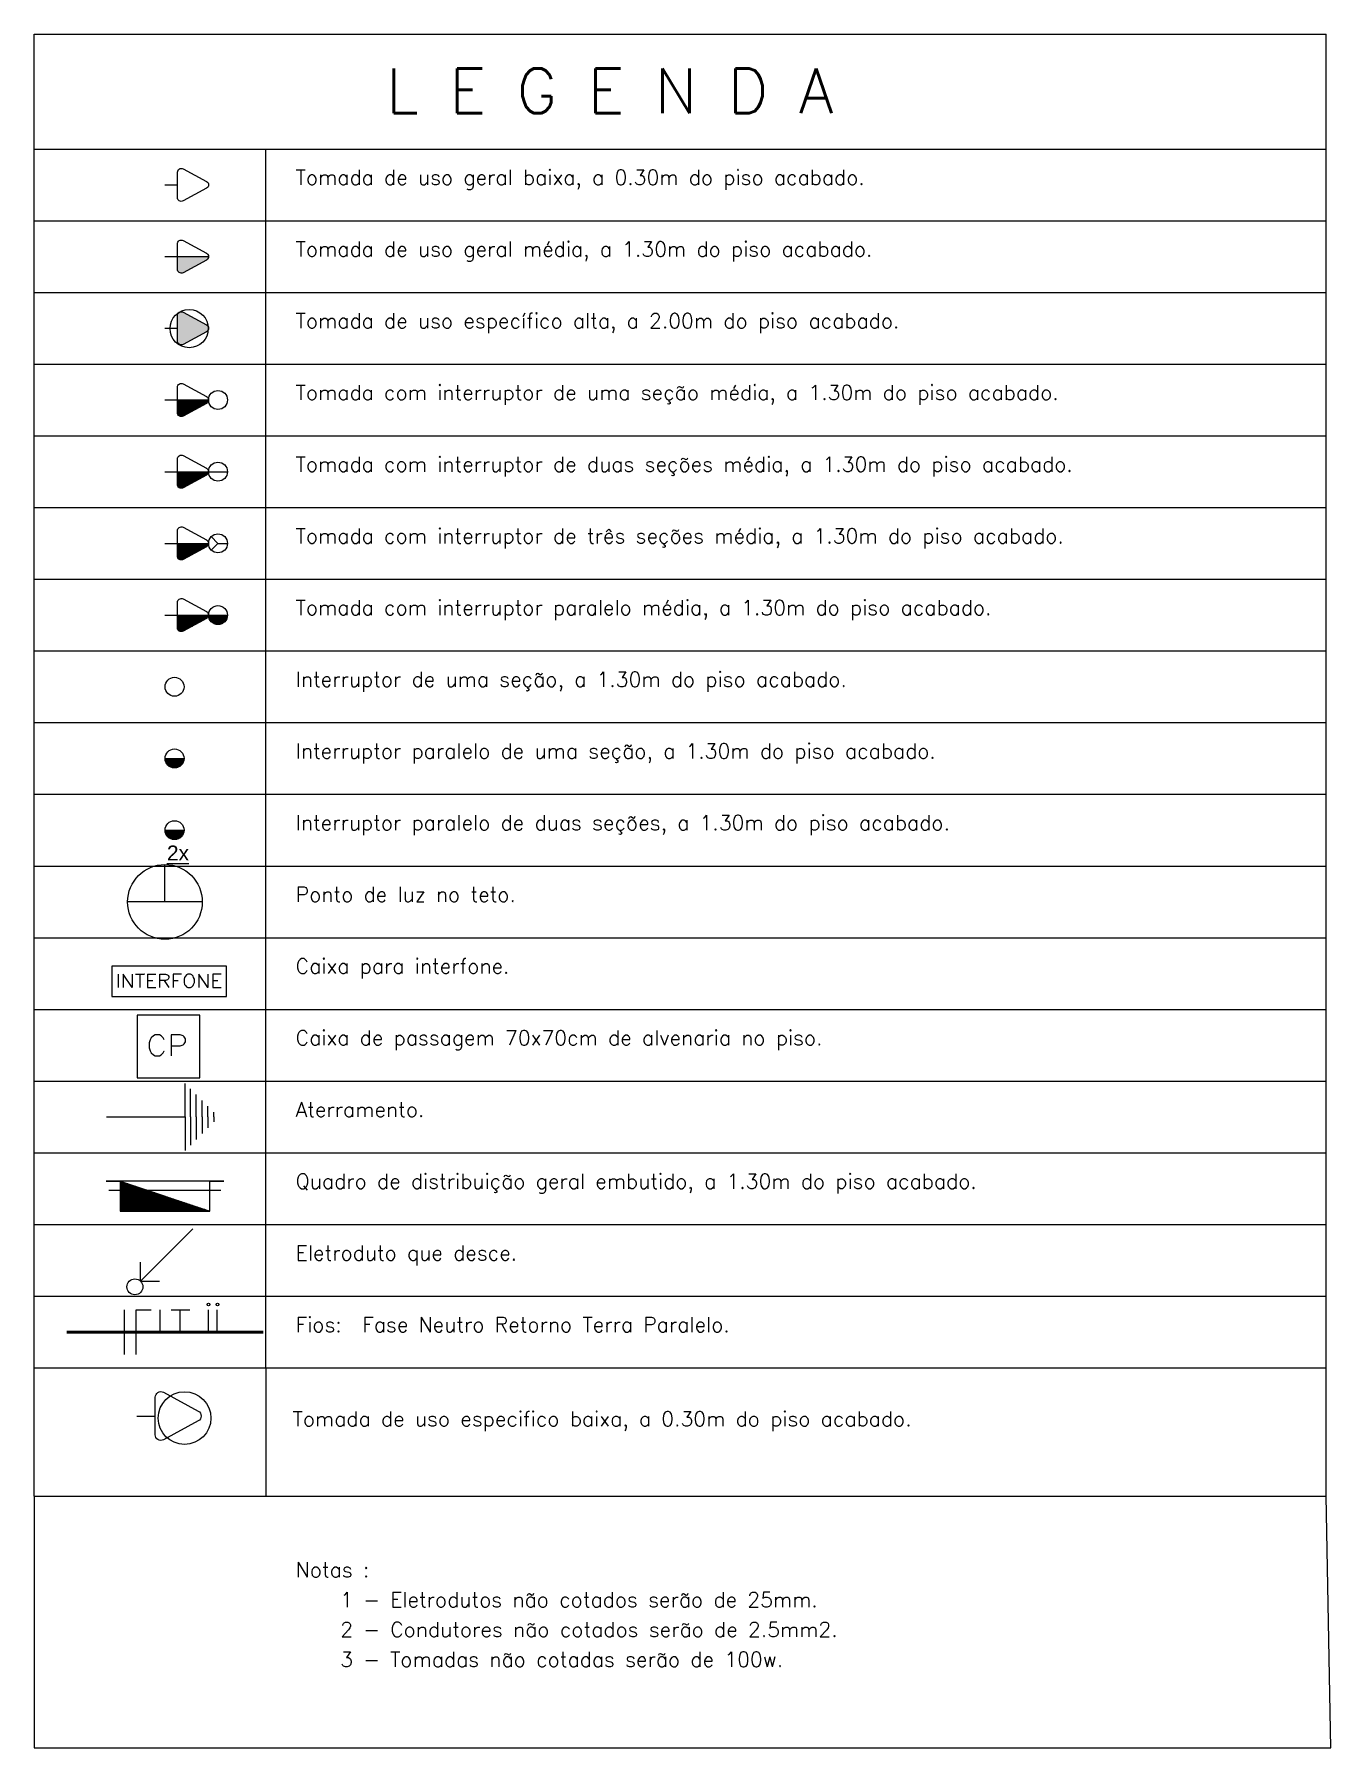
# Model space of a CAD drawing. Header units: millimetres. Extents: x -38738 to 42872, y -691 to 46851.
# Drawn here: x -38738 to -22392, y -691 to 20912 of the extents above; entities that cross this region are included whole.
import ezdxf
from ezdxf.enums import TextEntityAlignment as Align

# ---------------------------------------------------------------- set-up
doc = ezdxf.new("R2010")
doc.units = ezdxf.units.MM
for name, color, linetype in [('CARIMBO', 7, 'Continuous'), ('TXT_0', 7, 'Continuous'), ('TXT_1', 2, 'Continuous'), ('TXT_2', 3, 'Continuous')]:
    doc.layers.add(name, color=color, linetype=linetype)
doc.styles.add('ADITIVOCAD', font='ROMANS.shx')
doc.styles.get("Standard").update_dxf_attribs({"font": 'arial.ttf'})
pattern_1 = [(45, (15.832392, -4.4169956), (-0.0035355339, 0.0035355339), [])]
pattern_2 = [(45, (20.1253214, -2.4000746), (-0.0035355339, 0.0035355339), [])]

# ---------------------------------------------------------------- blocks, each defined once
blk = doc.blocks.new('ADCE_TB_2P')
blk.add_lwpolyline([(0, 0), (0.0842, 0), (0.0842, 0.0853, -0.557537), (0.1207, 0.1079), (0.2784, 0.0226, -0.595912), (0.2784, -0.0226), (0.1207, -0.1079, -0.578922), (0.0842, -0.0853), (0.0842, 0)], format="xyb")
at = {"flags": 8}
for tag, p in [('$C', (0.1994, 0.3183)), ('$A', (0.1994, -0.1817))]:
    blk.add_attdef(tag, text='', height=0.09, dxfattribs=at).set_placement(p, align=Align.MIDDLE)
blk = doc.blocks.new('ADCE_TM_2P')
blk.add_hatch(color=256).paths.add_polyline_path([(0.084, 0), (0.084, -0.087, 0.557537), (0.121, -0.108), (0.278, -0.023, 0.275364), (0.292, 0)])
blk.add_line((0.084, 0), (0.292, 0))
blk.add_lwpolyline([(0, 0), (0.084, 0), (0.084, 0.085, -0.557537), (0.121, 0.108), (0.278, 0.023, -0.595912), (0.278, -0.023), (0.121, -0.108, -0.578922), (0.084, -0.085), (0.084, 0)], format="xyb")
at = {"flags": 8}
for tag, p in [('$C', (0.199, 0.318)), ('$A', (0.199, -0.182))]:
    blk.add_attdef(tag, text='', height=0.09, dxfattribs=at).set_placement(p, align=Align.MIDDLE)
blk = doc.blocks.new('ADCE_TA_2PT')
blk.add_hatch(color=256).paths.add_polyline_path([(0.278, -0.023, 0.595912), (0.278, 0.023), (0.121, 0.108, 0.557537), (0.084, 0.085), (0.084, 0), (0.084, -0.085, 0.578922), (0.121, -0.108)])
blk.add_lwpolyline([(0, 0), (0.084, 0), (0.084, 0.085, -0.557537), (0.121, 0.108), (0.278, 0.023, -0.595912), (0.278, -0.023), (0.121, -0.108, -0.578922), (0.084, -0.085), (0.084, 0)], format="xyb")
blk.add_circle((0.162, -0.002), 0.128)
at = {"flags": 8}
for tag, p in [('$C', (0.199, 0.318)), ('$A', (0.199, -0.182))]:
    blk.add_attdef(tag, text='', height=0.09, dxfattribs=at).set_placement(p, align=Align.MIDDLE)
blk = doc.blocks.new('ADCE_TM-IT1')
h = blk.add_hatch()
h.set_pattern_fill('_U', color=256, scale=0.005, angle=45, style=0, pattern_type=0)
h.set_pattern_definition(pattern_1)
h.paths.add_polyline_path([(0.084, 0), (0.084, -0.087, 0.557537), (0.121, -0.108), (0.278, -0.023, 0.234332), (0.292, -0.004), (0.292, 0)])
blk.add_line((0.084, 0), (0.292, 0))
blk.add_lwpolyline([(0, 0), (0.084, 0), (0.084, 0.085, -0.557537), (0.121, 0.108), (0.278, 0.023, -0.595912), (0.278, -0.023), (0.121, -0.108, -0.578922), (0.084, -0.085), (0.084, 0)], format="xyb")
blk.add_circle((0.355, 0), 0.0635)
at = {"flags": 8}
for tag, p in [('$C', (0.199, 0.318)), ('$B', (0.399, 0.159)), ('$A', (0.199, -0.182))]:
    blk.add_attdef(tag, text='', height=0.09, dxfattribs=at).set_placement(p, align=Align.MIDDLE)
blk = doc.blocks.new('ADCE_TM-IT2')
h = blk.add_hatch()
h.set_pattern_fill('_U', color=256, scale=0.005, angle=45, style=0, pattern_type=0)
h.set_pattern_definition(pattern_1)
h.paths.add_polyline_path([(0.084, 0), (0.084, -0.087, 0.557537), (0.121, -0.108), (0.278, -0.023, 0.234332), (0.292, -0.004), (0.292, 0)])
blk.add_line((0.084, 0), (0.419, 0))
blk.add_lwpolyline([(0, 0), (0.084, 0), (0.084, 0.085, -0.557537), (0.121, 0.108), (0.278, 0.023, -0.595912), (0.278, -0.023), (0.121, -0.108, -0.578922), (0.084, -0.085), (0.084, 0)], format="xyb")
blk.add_circle((0.355, 0), 0.0635)
at = {"flags": 8}
for tag, p in [('$C', (0.199, 0.318)), ('$B', (0.399, 0.159)), ('$A', (0.199, -0.182))]:
    blk.add_attdef(tag, text='', height=0.09, dxfattribs=at).set_placement(p, align=Align.MIDDLE)
blk = doc.blocks.new('ADCE_TM-IT3')
h = blk.add_hatch()
h.set_pattern_fill('_U', color=256, scale=0.005, angle=45, style=0, pattern_type=0)
h.set_pattern_definition(pattern_1)
h.paths.add_polyline_path([(0.084, 0), (0.084, -0.087, 0.557537), (0.121, -0.108), (0.278, -0.023, 0.234332), (0.292, -0.004), (0.292, 0)])
for p, q in [((0.084, 0), (0.292, 0)), ((0.355, 0), (0.31, 0.045)), ((0.355, 0), (0.31, -0.045)), ((0.355, 0), (0.419, 0))]:
    blk.add_line(p, q)
blk.add_lwpolyline([(0, 0), (0.084, 0), (0.084, 0.085, -0.557537), (0.121, 0.108), (0.278, 0.023, -0.595912), (0.278, -0.023), (0.121, -0.108, -0.578922), (0.084, -0.085), (0.084, 0)], format="xyb")
blk.add_circle((0.355, 0), 0.0635)
at = {"flags": 8}
for tag, p in [('$C', (0.199, 0.318)), ('$B', (0.399, 0.159)), ('$A', (0.199, -0.182))]:
    blk.add_attdef(tag, text='', height=0.09, dxfattribs=at).set_placement(p, align=Align.MIDDLE)
blk = doc.blocks.new('ADCE_TM-IT3W')
h = blk.add_hatch()
h.set_pattern_fill('_U', color=256, scale=0.005, angle=45, style=0, pattern_type=0)
h.set_pattern_definition(pattern_1)
h.paths.add_polyline_path([(0.084, 0), (0.084, -0.087, 0.557537), (0.121, -0.108), (0.278, -0.023, 0.234332), (0.292, -0.004), (0.292, 0)])
h = blk.add_hatch()
h.set_pattern_fill('_U', color=256, scale=0.005, angle=45, style=0, pattern_type=0)
h.set_pattern_definition([(45, (20.417153, -2.4000746), (-0.0035355339, 0.0035355339), [])])
h.paths.add_polyline_path([(0.419, 0), (0.292, 0, 1)])
for p, q in [((0.084, 0), (0.292, 0)), ((0.292, 0), (0.419, 0))]:
    blk.add_line(p, q)
blk.add_lwpolyline([(0, 0), (0.084, 0), (0.084, 0.085, -0.557537), (0.121, 0.108), (0.278, 0.023, -0.595912), (0.278, -0.023), (0.121, -0.108, -0.578922), (0.084, -0.085), (0.084, 0)], format="xyb")
blk.add_circle((0.355, 0), 0.0635)
at = {"flags": 8}
for tag, p in [('$C', (0.199, 0.318)), ('$B', (0.399, 0.159)), ('$A', (0.199, -0.182))]:
    blk.add_attdef(tag, text='', height=0.09, dxfattribs=at).set_placement(p, align=Align.MIDDLE)
blk = doc.blocks.new('ADCE_INTS1')
blk.add_circle((0.064, 0), 0.0635)
at = {"flags": 8}
for tag, p in [('$B', (0.173, 0.134)), ('$A', (0.159, -0.133))]:
    blk.add_attdef(tag, text='', height=0.09, dxfattribs=at).set_placement(p, align=Align.MIDDLE)
blk = doc.blocks.new('ADCE_INT3W')
h = blk.add_hatch()
h.set_pattern_fill('_U', color=256, scale=0.005, angle=45, style=0, pattern_type=0)
h.set_pattern_definition(pattern_2)
h.paths.add_polyline_path([(0.127, 0), (0, 0, 1)])
blk.add_line((0, 0), (0.127, 0))
blk.add_circle((0.064, 0), 0.0635)
at = {"flags": 8}
for tag, p in [('$B', (0.173, 0.134)), ('$A', (0.159, -0.133))]:
    blk.add_attdef(tag, text='', height=0.09, dxfattribs=at).set_placement(p, align=Align.MIDDLE)
blk = doc.blocks.new('ADCE_INT3W_2S')
h = blk.add_hatch()
h.set_pattern_fill('_U', color=256, scale=0.005, angle=45, style=0, pattern_type=0)
h.set_pattern_definition(pattern_2)
h.paths.add_polyline_path([(0.127, 0), (0, 0, 1)])
blk.add_line((0, 0), (0.127, 0))
blk.add_circle((0.064, 0), 0.0635)
at = {"flags": 8}
for tag, height, p in [('$B', 0.09, (0.173, 0.134)), ('$A', 0.09, (0.226, 0.001)), ('TIP', 0.1, (0.087, -0.152))]:
    blk.add_attdef(tag, text='', height=height, dxfattribs=at).set_placement(p, align=Align.MIDDLE)
blk = doc.blocks.new('ADCE_LINCT')
for p, q in [((0, 0), (0, 0.25)), ((0.25, 0), (-0.25, 0))]:
    blk.add_line(p, q)
blk.add_circle((0, 0), 0.25)
at = {"flags": 8}
for tag, p in [('$A', (-0.089, 0.099)), ('$B', (0.091, 0.096)), ('$C', (-0.001, -0.101))]:
    blk.add_attdef(tag, text='', height=0.1, dxfattribs=at).set_placement(p, align=Align.MIDDLE)
blk = doc.blocks.new('ADCE_CXINTER')
for p, q in [((0.042, 0.15), (0.042, 0.06)), ((0.158, 0.15), (0.218, 0.15)), ((0.218, 0.15), (0.217, 0.15)), ((0.239, 0.15), (0.295, 0.15)), ((0.239, 0.15), (0.239, 0.06)), ((0.295, 0.15), (0.295, 0.15)), ((0.042, 0.06), (0.042, 0.06)), ((0.136, 0.06), (0.136, 0.06)), ((0.136, 0.06), (0.136, 0.06)), ((0.239, 0.107), (0.273, 0.107)), ((0.273, 0.107), (0.273, 0.107)), ((0.35, 0.107), (0.38, 0.06)), ((0.38, 0.06), (0.38, 0.06)), ((0.41, 0.107), (0.444, 0.107)), ((0.444, 0.107), (0.444, 0.107)), ((0.642, 0.06), (0.641, 0.06)), ((0.642, 0.06), (0.641, 0.06)), ((0.676, 0.107), (0.71, 0.107)), ((0.676, 0.06), (0.676, 0.06)), ((0.71, 0.107), (0.71, 0.107))]:
    blk.add_line(p, q)
blk.add_lwpolyline([(0, 0), (0.767, 0), (0.767, 0.202), (0, 0.202)], close=True)
for points in [[(0.136, 0.15), (0.136, 0.06), (0.076, 0.15), (0.076, 0.06), (0.076, 0.06)], [(0.188, 0.15), (0.188, 0.06), (0.187, 0.06)], [(0.32, 0.06), (0.32, 0.06), (0.32, 0.15), (0.359, 0.15), (0.372, 0.146), (0.376, 0.141), (0.38, 0.133), (0.38, 0.124), (0.376, 0.116), (0.372, 0.111), (0.359, 0.107), (0.32, 0.107), (0.32, 0.107)], [(0.466, 0.15), (0.466, 0.15), (0.41, 0.15), (0.41, 0.06), (0.41, 0.06)], [(0.509, 0.15), (0.5, 0.146), (0.492, 0.137), (0.487, 0.128), (0.483, 0.116), (0.483, 0.094), (0.487, 0.081), (0.492, 0.073), (0.5, 0.064), (0.509, 0.06), (0.526, 0.06), (0.534, 0.064), (0.543, 0.073), (0.547, 0.081), (0.552, 0.094), (0.552, 0.116), (0.547, 0.128), (0.543, 0.137), (0.534, 0.146), (0.526, 0.15), (0.509, 0.15), (0.509, 0.15)], [(0.642, 0.15), (0.642, 0.06), (0.582, 0.15), (0.582, 0.06), (0.581, 0.06)], [(0.731, 0.15), (0.731, 0.15), (0.676, 0.15), (0.676, 0.06), (0.731, 0.06), (0.731, 0.06)], [(0.239, 0.06), (0.239, 0.06), (0.295, 0.06), (0.295, 0.06)]]:
    blk.add_lwpolyline(points)
at = {"flags": 8}
blk.add_attdef('DESCRIÇÃO', text='', height=0.09, dxfattribs=at).set_placement((0.387, 0.284), align=Align.MIDDLE)
blk = doc.blocks.new('ADCE_CP-ALV-70x70')
blk.add_lwpolyline([(-0.339, -0.365), (0.361, -0.365), (0.361, 0.335), (-0.339, 0.335)], close=True)
for points in [[(-0.036, 0.06), (-0.047, 0.083), (-0.069, 0.105), (-0.091, 0.116), (-0.136, 0.116), (-0.158, 0.105), (-0.181, 0.083), (-0.192, 0.06), (-0.203, 0.027), (-0.203, -0.029), (-0.192, -0.062), (-0.181, -0.085), (-0.158, -0.107), (-0.136, -0.118), (-0.091, -0.118), (-0.069, -0.107), (-0.047, -0.085), (-0.036, -0.062), (-0.036, -0.062)], [(0.042, -0.006), (0.042, -0.006), (0.143, -0.006), (0.176, 0.005), (0.187, 0.016), (0.199, 0.038), (0.199, 0.072), (0.187, 0.094), (0.176, 0.105), (0.143, 0.116), (0.042, 0.116), (0.042, -0.118), (0.042, -0.118)]]:
    blk.add_lwpolyline(points)
at = {"flags": 8}
blk.add_attdef('DESCRIÇÃO', text='', height=0.09, dxfattribs=at).set_placement((0.016, -0.248), align=Align.MIDDLE)
blk = doc.blocks.new('ADCE_SBTERRA')
at = {"ltscale": 0.5}
for p, q in [((0.525, 0), (0.525, 0.225)), ((0.561, 0), (0.561, 0.189)), ((0.6, 0), (0.6, 0.15)), ((0, 0), (0.525, 0)), ((0.525, 0), (0.525, -0.225)), ((0.561, 0), (0.561, -0.189)), ((0.6, 0), (0.6, -0.15)), ((0.639, 0), (0.639, 0.111)), ((0.639, 0), (0.639, -0.111)), ((0.678, 0), (0.678, 0.072)), ((0.678, 0), (0.678, -0.072))]:
    blk.add_line(p, q, dxfattribs=at)
for q in [(0.717, 0.033), (0.717, -0.033)]:
    blk.add_line((0.717, 0), q)
blk = doc.blocks.new('Adce_QDG-E')
h = blk.add_hatch()
h.set_pattern_fill('_U', color=256, scale=0.005, angle=135, style=0, pattern_type=0)
h.set_pattern_definition([(135, (42.1108135, 94.908341), (-0.0035355339, -0.0035355339), [])])
h.paths.add_polyline_path([(-0.3, 0.05), (-0.3, -0.15), (0.3, -0.15)])
for p, q in [((-0.3, 0.05), (0.3, -0.15)), ((-0.375, -0.009), (0.375, -0.009))]:
    blk.add_line(p, q)
blk.add_lwpolyline([(0.393, 0.05), (-0.393, 0.05), (-0.3, 0.05), (-0.3, -0.15), (0.3, -0.15), (0.3, 0.05)], close=True)
at = {"flags": 8}
blk.add_attdef('DESCRIÇÃO', text='', height=0.09, dxfattribs=at).set_placement((-0.012, 0.183), align=Align.MIDDLE)
blk = doc.blocks.new('ADCE_TUB-DESCE2')
for p, q in [((0.387, 0.387), (0.038, 0.038)), ((0.038, 0.038), (0.038, 0.164)), ((0.038, 0.038), (0.164, 0.038))]:
    blk.add_line(p, q)
blk.add_circle((0, 0), 0.0532)
blk = doc.blocks.new('ADCE_FIOLG')
for points in [[(-0.271, -0.15), (-0.271, 0.15)], [(-0.192, -0.15), (-0.192, 0.15), (-0.092, 0.15)], [(-0.032, 0), (-0.032, 0.15)], [(0.042, 0.15), (0.167, 0.15)], [(0.102, 0), (0.102, 0.15)], [(0.292, 0), (0.292, 0.15)], [(0.35, 0), (0.35, 0.15)]]:
    blk.add_lwpolyline(points)
at = {"const_width": 0.02}
blk.add_lwpolyline([(-0.658, 0), (0.658, 0)], dxfattribs=at)
for centre in [(0.292, 0.185), (0.351, 0.185)]:
    blk.add_circle(centre, 0.00924)

msp = doc.modelspace()

# ---------------------------------------------------------------- linework, layer by layer
at = {"layer": 'CARIMBO', "ltscale": 0.03}
for p, q in [((-35819, 4097), (-35819, 2479)), ((-38738, -691), (-38738, -691)), ((-22392, -691), (-22392, -691))]:
    msp.add_line(p, q, dxfattribs=at)
msp.add_circle((-36843, 3465), 332, dxfattribs=at)
at = {"layer": 'TXT_2'}
for p, q in [((-38738, 20912), (-22450, 20912)), ((-38738, 2479), (-38738, 20912)), ((-22450, 2479), (-22450, 20912)), ((-38738, 19465), (-22450, 19465)), ((-35819, 4097), (-35819, 19465)), ((-38738, 18561), (-22450, 18561)), ((-38738, 17657), (-22450, 17657)), ((-38738, 16753), (-22450, 16753)), ((-38738, 15849), (-22450, 15849)), ((-38738, 14945), (-22450, 14945)), ((-38738, 14041), (-22450, 14041)), ((-38738, 13137), (-22450, 13137)), ((-38738, 12233), (-22450, 12233)), ((-38738, 11329), (-22450, 11329)), ((-38738, 10425), (-22450, 10425)), ((-38738, 9521), (-22450, 9521)), ((-38738, 8617), (-22450, 8617)), ((-38738, 7713), (-22450, 7713)), ((-38738, 6809), (-22450, 6809)), ((-38738, 5905), (-22450, 5905)), ((-38738, 5001), (-22450, 5001)), ((-38738, 4097), (-22450, 4097)), ((-38738, 2479), (-22450, 2479))]:
    msp.add_line(p, q, dxfattribs=at)
at = {"layer": 'TXT_2', "ltscale": 0.03}
for p, q in [((-38738, 2479), (-38738, -691)), ((-22392, -691), (-22450, 2479)), ((-38738, -691), (-22392, -691))]:
    msp.add_line(p, q, dxfattribs=at)

# ---------------------------------------------------------------- block references
at = {"layer": 'TXT_0'}
for name, p, xscale, yscale, zscale in [('ADCE_TB_2P', (-37090, 19013), 1883.3097375123, 1883.3097375123, 1883.3097375123), ('ADCE_TM_2P', (-37090, 18109), 1883.3097375123, 1883.3097375123, 1883.3097375123), ('ADCE_TA_2PT', (-37090, 17205), 1883.3097375123, 1883.3097375123, 1883.3097375123), ('ADCE_TM-IT1', (-37090, 16301), 1883.3097375123, 1883.3097375123, 1883.3097375123), ('ADCE_TM-IT2', (-37090, 15397), 1883.3097375123, 1883.3097375123, 1883.3097375123), ('ADCE_TM-IT3', (-37090, 14493), 1883.3097375123, 1883.3097375123, 1883.3097375123), ('ADCE_TM-IT3W', (-37090, 13589), 1883.3097375123, 1883.3097375123, 1883.3097375123), ('ADCE_INTS1', (-37090, 12685), 1883.3097375123, 1883.3097375123, 1883.3097375123), ('ADCE_INT3W', (-37090, 11781), 1883.3097375123, 1883.3097375123, 1883.3097375123), ('ADCE_LINCT', (-37090, 9973), 1883.3097375123, 1883.3097375123, 1883.3097375123), ('ADCE_CXINTER', (-37759, 8780), 1883.3097375123, 1883.3097375123, 1883.3097375123), ('ADCE_CP-ALV-70x70', (-37058, 8165), 1129.98584250738, 1129.98584250738, 1129.98584250738), ('ADCE_SBTERRA', (-37826, 7261), 1883.3097375123, 1883.3097375123, 1883.3097375123), ('Adce_QDG-E', (-37090, 6357), 1883.3097375123, 1883.3097375123, 1883.3097375123), ('ADCE_TUB-DESCE2', (-37469, 5120), 1883.3097375123, 1883.3097375123, 1883.3097375123), ('ADCE_FIOLG', (-37090, 4549), 1883.3097375123, 1883.3097375123, 1883.3097375123), ('ADCE_TB_2P', (-37446, 3491), 2782.356632643281, 2782.356632643281, 2782.356632643281)]:
    msp.add_blockref(name, p, dxfattribs=dict(at, xscale=xscale, yscale=yscale, zscale=zscale))
at = {"layer": 'TXT_0', "xscale": 1883.3097375123, "yscale": 1883.3097375123, "zscale": 1883.3097375123}
msp.add_blockref('ADCE_INT3W_2S', (-37090, 10877), dxfattribs=at).add_auto_attribs({'TIP': '%%u2x'})

# ---------------------------------------------------------------- texts
at = {"layer": 'TXT_1', "style": 'ADITIVOCAD'}
for s, height, p in [('Tomada de uso geral baixa, a 0.30m do piso acabado.', 188.33, (-35442, 19013)), ('Tomada de uso geral média, a 1.30m do piso acabado.', 188.33, (-35442, 18109)), ('Tomada de uso específico alta, a 2.00m do piso acabado.', 188.33, (-35442, 17205)), ('Tomada com interruptor de uma seção média, a 1.30m do piso acabado.', 188.33, (-35442, 16301)), ('Tomada com interruptor de duas seções média, a 1.30m do piso acabado.', 188.33, (-35442, 15397)), ('Tomada com interruptor de três seções média, a 1.30m do piso acabado.', 188.33, (-35442, 14493)), ('Tomada com interruptor paralelo média, a 1.30m do piso acabado.', 188.33, (-35442, 13589)), ('Interruptor de uma seção, a 1.30m do piso acabado.', 188.33, (-35442, 12685)), ('Interruptor paralelo de uma seção, a 1.30m do piso acabado.', 188.33, (-35442, 11781)), ('Interruptor paralelo de duas seções, a 1.30m do piso acabado.', 188.33, (-35442, 10877)), ('Ponto de luz no teto.', 188.33, (-35442, 9973)), ('Caixa para interfone.', 188.33, (-35442, 9069)), ('Caixa de passagem 70x70cm de alvenaria no piso.', 188.33, (-35442, 8165)), ('Aterramento.', 188.33, (-35442, 7261)), ('Quadro de distribuição geral embutido, a 1.30m do piso acabado.', 188.33, (-35442, 6357)), ('Eletroduto que desce.', 188.33, (-35442, 5453)), ('Fios:  Fase Neutro Retorno Terra Paralelo.', 188.33, (-35442, 4549)), ('Tomada de uso especifico baixa, a 0.30m do piso acabado.', 188.33, (-35481, 3361)), ('Notas :', 188.3, (-35442, 1458)), ('    1 - Eletrodutos não cotados serão de 25mm.', 188.33, (-35442, 1081)), ('    2 - Condutores não cotados serão de 2.5mm2.', 188.33, (-35442, 705)), ('    3 - Tomadas não cotadas serão de 100w.', 188.33, (-35442, 328))]:
    msp.add_text(s, height=height, dxfattribs=at).set_placement(p)
at = {"layer": 'TXT_2', "style": 'ADITIVOCAD'}
msp.add_text('L E G E N D A', height=564.99, dxfattribs=at).set_placement((-34302, 19917))

doc.saveas('drawing.dxf')
